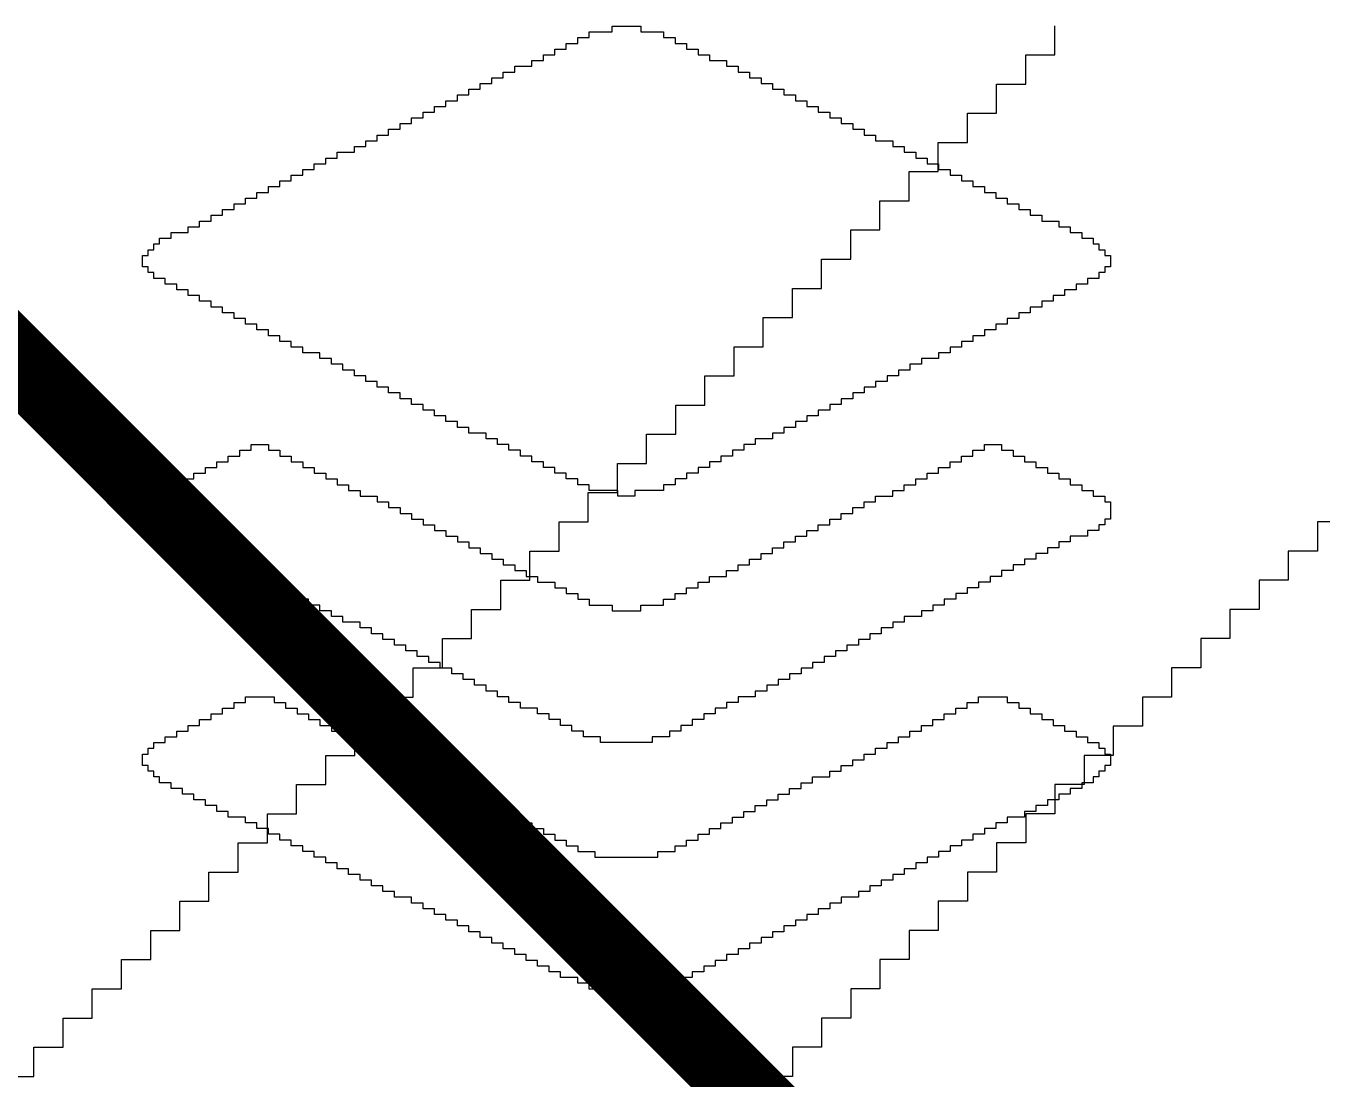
# Model space of a CAD drawing. Header units: inches. Extents: x 1.37 to 7.44, y 1.69 to 5.2.
# Drawn here: x 6.1667 to 6.4439, y 2.9336 to 3.1587 of the extents above; entities that cross this region are included whole.
import ezdxf

# ---------------------------------------------------------------- set-up
doc = ezdxf.new("R2010")
doc.units = ezdxf.units.IN
doc.header["$MEASUREMENT"] = 0
for name, color, linetype in [('Bottom Layer', 5, 'Continuous'), ('Bottom Overlay', 54, 'Continuous'), ('Top Overlay', 2, 'Continuous')]:
    doc.layers.add(name, color=color, linetype=linetype)

msp = doc.modelspace()

# ---------------------------------------------------------------- linework, layer by layer
at = {"layer": 'Bottom Layer'}
msp.add_lwpolyline([(6.11299, 3.13898, 0.01575, 0.01575, 0), (6.40669, 2.84528, 0.01575, 0.01575, 0)], format="xyseb", dxfattribs=at)
at = {"layer": 'Bottom Overlay'}
for p, q in [((6.38678, 3.15252), (6.38678, 3.15876)), ((6.38054, 3.14629), (6.38054, 3.15252)), ((6.38054, 3.15252), (6.38678, 3.15252)), ((6.37431, 3.14005), (6.37431, 3.14629)), ((6.37431, 3.14629), (6.38054, 3.14629)), ((6.36807, 3.13381), (6.36807, 3.14005)), ((6.36807, 3.14005), (6.37431, 3.14005)), ((6.36183, 3.12757), (6.36183, 3.13381)), ((6.36183, 3.13381), (6.36807, 3.13381)), ((6.35559, 3.12133), (6.35559, 3.12757)), ((6.35559, 3.12757), (6.36183, 3.12757)), ((6.34936, 3.1151), (6.34936, 3.12133)), ((6.34936, 3.12133), (6.35559, 3.12133)), ((6.34312, 3.10886), (6.34312, 3.1151)), ((6.34312, 3.1151), (6.34936, 3.1151)), ((6.33688, 3.10262), (6.33688, 3.10886)), ((6.33688, 3.10886), (6.34312, 3.10886)), ((6.33064, 3.09638), (6.33064, 3.10262)), ((6.33064, 3.10262), (6.33688, 3.10262)), ((6.32441, 3.09015), (6.32441, 3.09638)), ((6.32441, 3.09638), (6.33064, 3.09638)), ((6.31817, 3.08391), (6.31817, 3.09015)), ((6.31817, 3.09015), (6.32441, 3.09015)), ((6.31193, 3.07767), (6.31193, 3.08391)), ((6.31193, 3.08391), (6.31817, 3.08391)), ((6.30569, 3.07143), (6.30569, 3.07767)), ((6.30569, 3.07767), (6.31193, 3.07767)), ((6.29946, 3.0652), (6.29946, 3.07143)), ((6.29946, 3.07143), (6.30569, 3.07143)), ((6.29322, 3.05896), (6.29322, 3.0652)), ((6.29322, 3.0652), (6.29946, 3.0652)), ((6.28698, 3.05272), (6.28698, 3.05896)), ((6.28698, 3.05896), (6.29322, 3.05896)), ((6.28074, 3.04648), (6.28074, 3.05272)), ((6.28074, 3.05272), (6.28698, 3.05272)), ((6.44916, 3.05272), (6.44292, 3.05272)), ((6.44292, 3.05272), (6.44292, 3.04648)), ((6.27451, 3.04025), (6.27451, 3.04648)), ((6.27451, 3.04648), (6.28074, 3.04648)), ((6.44292, 3.04648), (6.43668, 3.04648)), ((6.43668, 3.04648), (6.43668, 3.04025)), ((6.26827, 3.03401), (6.26827, 3.04025)), ((6.26827, 3.04025), (6.27451, 3.04025)), ((6.43668, 3.04025), (6.43045, 3.04025)), ((6.43045, 3.04025), (6.43045, 3.03401)), ((6.26203, 3.02777), (6.26203, 3.03401)), ((6.26203, 3.03401), (6.26827, 3.03401)), ((6.43045, 3.03401), (6.42421, 3.03401)), ((6.42421, 3.03401), (6.42421, 3.02777)), ((6.25579, 3.02153), (6.25579, 3.02777)), ((6.25579, 3.02777), (6.26203, 3.02777)), ((6.42421, 3.02777), (6.41797, 3.02777)), ((6.41797, 3.02777), (6.41797, 3.02153)), ((6.24955, 3.01529), (6.24955, 3.02153)), ((6.24955, 3.02153), (6.25579, 3.02153)), ((6.41797, 3.02153), (6.41173, 3.02153)), ((6.41173, 3.02153), (6.41173, 3.01529)), ((6.24332, 3.00906), (6.24332, 3.01529)), ((6.24332, 3.01529), (6.24955, 3.01529)), ((6.41173, 3.01529), (6.4055, 3.01529)), ((6.4055, 3.01529), (6.4055, 3.00906)), ((6.23708, 3.00282), (6.23708, 3.00906)), ((6.23708, 3.00906), (6.24332, 3.00906)), ((6.4055, 3.00906), (6.39926, 3.00906)), ((6.39926, 3.00906), (6.39926, 3.00282)), ((6.23084, 2.99658), (6.23084, 3.00282)), ((6.23084, 3.00282), (6.23708, 3.00282)), ((6.39926, 3.00282), (6.39302, 3.00282)), ((6.39302, 3.00282), (6.39302, 2.99658)), ((6.2246, 2.99034), (6.2246, 2.99658)), ((6.2246, 2.99658), (6.23084, 2.99658)), ((6.39302, 2.99658), (6.38678, 2.99658)), ((6.38678, 2.99658), (6.38678, 2.99034)), ((6.21837, 2.98411), (6.21837, 2.99034)), ((6.21837, 2.99034), (6.2246, 2.99034)), ((6.38678, 2.99034), (6.38054, 2.99034)), ((6.38054, 2.99034), (6.38054, 2.98411)), ((6.21213, 2.97787), (6.21213, 2.98411)), ((6.21213, 2.98411), (6.21837, 2.98411)), ((6.38054, 2.98411), (6.37431, 2.98411)), ((6.37431, 2.98411), (6.37431, 2.97787)), ((6.20589, 2.97163), (6.20589, 2.97787)), ((6.20589, 2.97787), (6.21213, 2.97787)), ((6.37431, 2.97787), (6.36807, 2.97787)), ((6.36807, 2.97787), (6.36807, 2.97163)), ((6.19965, 2.96539), (6.19965, 2.97163)), ((6.19965, 2.97163), (6.20589, 2.97163)), ((6.36807, 2.97163), (6.36183, 2.97163)), ((6.36183, 2.97163), (6.36183, 2.96539)), ((6.19342, 2.95916), (6.19342, 2.96539)), ((6.19342, 2.96539), (6.19965, 2.96539)), ((6.36183, 2.96539), (6.35559, 2.96539)), ((6.35559, 2.96539), (6.35559, 2.95916)), ((6.18718, 2.95292), (6.18718, 2.95916)), ((6.18718, 2.95916), (6.19342, 2.95916)), ((6.35559, 2.95916), (6.34936, 2.95916)), ((6.34936, 2.95916), (6.34936, 2.95292)), ((6.18094, 2.94668), (6.18094, 2.95292)), ((6.18094, 2.95292), (6.18718, 2.95292)), ((6.34936, 2.95292), (6.34312, 2.95292)), ((6.34312, 2.95292), (6.34312, 2.94668)), ((6.1747, 2.94044), (6.1747, 2.94668)), ((6.1747, 2.94668), (6.18094, 2.94668)), ((6.34312, 2.94668), (6.33688, 2.94668)), ((6.33688, 2.94668), (6.33688, 2.94044)), ((6.16847, 2.9342), (6.16847, 2.94044)), ((6.16847, 2.94044), (6.1747, 2.94044)), ((6.33688, 2.94044), (6.33064, 2.94044)), ((6.33064, 2.94044), (6.33064, 2.9342)), ((6.16223, 2.9342), (6.16847, 2.9342)), ((6.33064, 2.9342), (6.32441, 2.9342)), ((6.32441, 2.9342), (6.32441, 2.92797))]:
    msp.add_line(p, q, dxfattribs=at)
at = {"layer": 'Top Overlay'}
for p, q in [((6.28718, 3.1562), (6.28718, 3.15743)), ((6.28718, 3.15743), (6.29208, 3.15743)), ((6.29208, 3.15743), (6.29208, 3.15865)), ((6.29208, 3.15865), (6.29821, 3.15865)), ((6.29821, 3.15865), (6.29821, 3.15743)), ((6.29821, 3.15743), (6.30311, 3.15743)), ((6.30311, 3.15743), (6.30311, 3.1562)), ((6.28228, 3.15375), (6.28228, 3.15498)), ((6.28228, 3.15498), (6.28473, 3.15498)), ((6.28473, 3.15498), (6.28473, 3.1562)), ((6.28473, 3.1562), (6.28718, 3.1562)), ((6.30311, 3.1562), (6.30556, 3.1562)), ((6.30556, 3.1562), (6.30556, 3.15498)), ((6.30556, 3.15498), (6.30801, 3.15498)), ((6.30801, 3.15498), (6.30801, 3.15375)), ((6.27494, 3.15008), (6.27494, 3.1513)), ((6.27494, 3.1513), (6.27739, 3.1513)), ((6.27739, 3.1513), (6.27739, 3.15253)), ((6.27739, 3.15253), (6.27983, 3.15253)), ((6.27983, 3.15253), (6.27983, 3.15375)), ((6.27983, 3.15375), (6.28228, 3.15375)), ((6.30801, 3.15375), (6.31046, 3.15375)), ((6.31046, 3.15375), (6.31046, 3.15253)), ((6.31046, 3.15253), (6.31291, 3.15253)), ((6.31291, 3.15253), (6.31291, 3.1513)), ((6.31291, 3.1513), (6.31658, 3.1513)), ((6.31658, 3.1513), (6.31658, 3.15008)), ((6.26881, 3.14763), (6.26881, 3.14885)), ((6.26881, 3.14885), (6.27126, 3.14885)), ((6.27126, 3.14885), (6.27126, 3.15008)), ((6.27126, 3.15008), (6.27494, 3.15008)), ((6.31658, 3.15008), (6.31903, 3.15008)), ((6.31903, 3.15008), (6.31903, 3.14885)), ((6.31903, 3.14885), (6.32148, 3.14885)), ((6.32148, 3.14885), (6.32148, 3.14763)), ((6.26391, 3.14518), (6.26391, 3.1464)), ((6.26391, 3.1464), (6.26636, 3.1464)), ((6.26636, 3.1464), (6.26636, 3.14763)), ((6.26636, 3.14763), (6.26881, 3.14763)), ((6.32148, 3.14763), (6.32393, 3.14763)), ((6.32393, 3.14763), (6.32393, 3.1464)), ((6.32393, 3.1464), (6.32638, 3.1464)), ((6.32638, 3.1464), (6.32638, 3.14518)), ((6.25901, 3.14273), (6.25901, 3.14395)), ((6.25901, 3.14395), (6.26146, 3.14395)), ((6.26146, 3.14395), (6.26146, 3.14518)), ((6.26146, 3.14518), (6.26391, 3.14518)), ((6.32638, 3.14518), (6.32883, 3.14518)), ((6.32883, 3.14518), (6.32883, 3.14395)), ((6.32883, 3.14395), (6.33128, 3.14395)), ((6.33128, 3.14395), (6.33128, 3.14273)), ((6.25166, 3.13905), (6.25166, 3.14028)), ((6.25166, 3.14028), (6.25411, 3.14028)), ((6.25411, 3.14028), (6.25411, 3.1415)), ((6.25411, 3.1415), (6.25656, 3.1415)), ((6.25656, 3.1415), (6.25656, 3.14273)), ((6.25656, 3.14273), (6.25901, 3.14273)), ((6.33128, 3.14273), (6.3325, 3.14273)), ((6.3325, 3.14273), (6.33373, 3.14273)), ((6.33373, 3.14273), (6.33373, 3.1415)), ((6.33373, 3.1415), (6.33618, 3.1415)), ((6.33618, 3.1415), (6.33618, 3.14028)), ((6.33618, 3.14028), (6.33863, 3.14028)), ((6.33863, 3.14028), (6.33863, 3.13905)), ((6.24676, 3.13661), (6.24676, 3.13783)), ((6.24676, 3.13783), (6.24921, 3.13783)), ((6.24921, 3.13783), (6.24921, 3.13905)), ((6.24921, 3.13905), (6.25166, 3.13905)), ((6.33863, 3.13905), (6.34108, 3.13905)), ((6.34108, 3.13905), (6.34108, 3.13783)), ((6.34108, 3.13783), (6.34353, 3.13783)), ((6.34353, 3.13783), (6.34353, 3.13661)), ((6.24186, 3.13416), (6.24186, 3.13538)), ((6.24186, 3.13538), (6.24431, 3.13538)), ((6.24431, 3.13538), (6.24431, 3.13661)), ((6.24431, 3.13661), (6.24676, 3.13661)), ((6.34353, 3.13661), (6.34598, 3.13661)), ((6.34598, 3.13661), (6.34598, 3.13538)), ((6.34598, 3.13538), (6.34843, 3.13538)), ((6.34843, 3.13538), (6.34843, 3.13416)), ((6.23697, 3.13171), (6.23697, 3.13293)), ((6.23697, 3.13293), (6.23941, 3.13293)), ((6.23941, 3.13293), (6.23941, 3.13416)), ((6.23941, 3.13416), (6.24186, 3.13416)), ((6.34843, 3.13416), (6.3521, 3.13416)), ((6.3521, 3.13416), (6.3521, 3.13293)), ((6.3521, 3.13293), (6.35455, 3.13293)), ((6.35455, 3.13293), (6.35455, 3.13171)), ((6.22839, 3.12803), (6.22839, 3.12926)), ((6.22839, 3.12926), (6.23084, 3.12926)), ((6.23084, 3.12926), (6.23084, 3.13048)), ((6.23084, 3.13048), (6.23329, 3.13048)), ((6.23329, 3.13048), (6.23329, 3.13171)), ((6.23329, 3.13171), (6.23697, 3.13171)), ((6.35455, 3.13171), (6.357, 3.13171)), ((6.357, 3.13171), (6.357, 3.13048)), ((6.357, 3.13048), (6.35945, 3.13048)), ((6.35945, 3.13048), (6.35945, 3.12926)), ((6.35945, 3.12926), (6.3619, 3.12926)), ((6.3619, 3.12926), (6.3619, 3.12803)), ((6.22349, 3.12558), (6.22349, 3.12681)), ((6.22349, 3.12681), (6.22594, 3.12681)), ((6.22594, 3.12681), (6.22594, 3.12803)), ((6.22594, 3.12803), (6.22839, 3.12803)), ((6.3619, 3.12803), (6.36435, 3.12803)), ((6.36435, 3.12803), (6.36435, 3.12681)), ((6.36435, 3.12681), (6.3668, 3.12681)), ((6.3668, 3.12681), (6.3668, 3.12558)), ((6.21859, 3.12313), (6.21859, 3.12436)), ((6.21859, 3.12436), (6.22104, 3.12436)), ((6.22104, 3.12436), (6.22104, 3.12558)), ((6.22104, 3.12558), (6.22349, 3.12558)), ((6.3668, 3.12558), (6.36925, 3.12558)), ((6.36925, 3.12558), (6.36925, 3.12436)), ((6.36925, 3.12436), (6.3717, 3.12436)), ((6.3717, 3.12436), (6.3717, 3.12313)), ((6.21369, 3.12068), (6.21369, 3.12191)), ((6.21369, 3.12191), (6.21614, 3.12191)), ((6.21614, 3.12191), (6.21614, 3.12313)), ((6.21614, 3.12313), (6.21859, 3.12313)), ((6.3717, 3.12313), (6.37415, 3.12313)), ((6.37415, 3.12313), (6.37415, 3.12191)), ((6.37415, 3.12191), (6.3766, 3.12191)), ((6.3766, 3.12191), (6.3766, 3.12068)), ((6.20634, 3.11701), (6.20634, 3.11823)), ((6.20634, 3.11823), (6.20879, 3.11823)), ((6.20879, 3.11823), (6.20879, 3.11946)), ((6.20879, 3.11946), (6.21124, 3.11946)), ((6.21124, 3.11946), (6.21124, 3.12068)), ((6.21124, 3.12068), (6.21369, 3.12068)), ((6.3766, 3.12068), (6.37905, 3.12068)), ((6.37905, 3.12068), (6.37905, 3.11946)), ((6.37905, 3.11946), (6.3815, 3.11946)), ((6.3815, 3.11946), (6.3815, 3.11823)), ((6.3815, 3.11823), (6.38395, 3.11823)), ((6.38395, 3.11823), (6.38395, 3.11701)), ((6.20144, 3.11456), (6.20144, 3.11578)), ((6.20144, 3.11578), (6.20389, 3.11578)), ((6.20389, 3.11578), (6.20389, 3.11701)), ((6.20389, 3.11701), (6.20634, 3.11701)), ((6.38395, 3.11701), (6.38762, 3.11701)), ((6.38762, 3.11701), (6.38762, 3.11578)), ((6.38762, 3.11578), (6.39007, 3.11578)), ((6.39007, 3.11578), (6.39007, 3.11456)), ((6.19532, 3.11211), (6.19532, 3.11333)), ((6.19532, 3.11333), (6.19777, 3.11333)), ((6.19777, 3.11333), (6.19777, 3.11456)), ((6.19777, 3.11456), (6.20144, 3.11456)), ((6.39007, 3.11456), (6.39252, 3.11456)), ((6.39252, 3.11456), (6.39252, 3.11333)), ((6.39252, 3.11333), (6.39497, 3.11333)), ((6.39497, 3.11333), (6.39497, 3.11211)), ((6.19287, 3.10966), (6.19287, 3.11088)), ((6.19287, 3.11088), (6.1941, 3.11088)), ((6.1941, 3.11088), (6.1941, 3.11211)), ((6.1941, 3.11211), (6.19532, 3.11211)), ((6.39497, 3.11211), (6.3962, 3.11211)), ((6.3962, 3.11211), (6.3962, 3.11088)), ((6.3962, 3.11088), (6.39742, 3.11088)), ((6.39742, 3.11088), (6.39742, 3.10966)), ((6.19165, 3.10721), (6.19165, 3.10966)), ((6.19165, 3.10966), (6.19287, 3.10966)), ((6.19287, 3.10721), (6.19165, 3.10721)), ((6.19287, 3.10598), (6.19287, 3.10721)), ((6.39742, 3.10966), (6.39865, 3.10966)), ((6.39865, 3.10721), (6.39742, 3.10721)), ((6.39742, 3.10721), (6.39742, 3.10598)), ((6.39865, 3.10966), (6.39865, 3.10721)), ((6.1941, 3.10598), (6.19287, 3.10598)), ((6.1941, 3.10476), (6.1941, 3.10598)), ((6.19655, 3.10476), (6.1941, 3.10476)), ((6.19655, 3.10353), (6.19655, 3.10476)), ((6.3962, 3.10476), (6.39375, 3.10476)), ((6.39375, 3.10476), (6.39375, 3.10353)), ((6.39742, 3.10598), (6.3962, 3.10598)), ((6.3962, 3.10598), (6.3962, 3.10476)), ((6.199, 3.10353), (6.19655, 3.10353)), ((6.199, 3.10231), (6.199, 3.10353)), ((6.20144, 3.10231), (6.199, 3.10231)), ((6.20144, 3.10108), (6.20144, 3.10231)), ((6.3913, 3.10231), (6.38885, 3.10231)), ((6.38885, 3.10231), (6.38885, 3.10108)), ((6.39375, 3.10353), (6.3913, 3.10353)), ((6.3913, 3.10353), (6.3913, 3.10231)), ((6.20389, 3.10108), (6.20144, 3.10108)), ((6.20389, 3.09986), (6.20389, 3.10108)), ((6.20634, 3.09986), (6.20389, 3.09986)), ((6.20634, 3.09863), (6.20634, 3.09986)), ((6.20879, 3.09863), (6.20634, 3.09863)), ((6.20879, 3.09741), (6.20879, 3.09863)), ((6.38395, 3.09863), (6.3815, 3.09863)), ((6.3815, 3.09863), (6.3815, 3.09741)), ((6.3864, 3.09986), (6.38395, 3.09986)), ((6.38395, 3.09986), (6.38395, 3.09863)), ((6.38885, 3.10108), (6.3864, 3.10108)), ((6.3864, 3.10108), (6.3864, 3.09986)), ((6.21124, 3.09741), (6.20879, 3.09741)), ((6.21124, 3.09619), (6.21124, 3.09741)), ((6.21369, 3.09619), (6.21124, 3.09619)), ((6.21369, 3.09496), (6.21369, 3.09619)), ((6.37905, 3.09619), (6.3766, 3.09619)), ((6.3766, 3.09619), (6.3766, 3.09496)), ((6.3815, 3.09741), (6.37905, 3.09741)), ((6.37905, 3.09741), (6.37905, 3.09619)), ((6.21614, 3.09496), (6.21369, 3.09496)), ((6.21614, 3.09374), (6.21614, 3.09496)), ((6.21859, 3.09374), (6.21614, 3.09374)), ((6.21859, 3.09251), (6.21859, 3.09374)), ((6.37415, 3.09374), (6.3717, 3.09374)), ((6.3717, 3.09374), (6.3717, 3.09251)), ((6.3766, 3.09496), (6.37415, 3.09496)), ((6.37415, 3.09496), (6.37415, 3.09374)), ((6.22104, 3.09251), (6.21859, 3.09251)), ((6.22104, 3.09129), (6.22104, 3.09251)), ((6.22349, 3.09129), (6.22104, 3.09129)), ((6.22349, 3.09006), (6.22349, 3.09129)), ((6.36925, 3.09129), (6.3668, 3.09129)), ((6.3668, 3.09129), (6.3668, 3.09006)), ((6.3717, 3.09251), (6.36925, 3.09251)), ((6.36925, 3.09251), (6.36925, 3.09129)), ((6.22594, 3.09006), (6.22349, 3.09006)), ((6.22594, 3.08884), (6.22594, 3.09006)), ((6.22962, 3.08884), (6.22594, 3.08884)), ((6.22962, 3.08761), (6.22962, 3.08884)), ((6.23207, 3.08761), (6.22962, 3.08761)), ((6.23207, 3.08639), (6.23207, 3.08761)), ((6.3619, 3.08761), (6.35823, 3.08761)), ((6.35823, 3.08761), (6.35823, 3.08639)), ((6.36435, 3.08884), (6.3619, 3.08884)), ((6.3619, 3.08884), (6.3619, 3.08761)), ((6.3668, 3.09006), (6.36435, 3.09006)), ((6.36435, 3.09006), (6.36435, 3.08884)), ((6.23452, 3.08639), (6.23207, 3.08639)), ((6.23452, 3.08516), (6.23452, 3.08639)), ((6.23697, 3.08516), (6.23452, 3.08516)), ((6.23697, 3.08394), (6.23697, 3.08516)), ((6.35578, 3.08516), (6.35333, 3.08516)), ((6.35333, 3.08516), (6.35333, 3.08394)), ((6.35823, 3.08639), (6.35578, 3.08639)), ((6.35578, 3.08639), (6.35578, 3.08516)), ((6.23941, 3.08394), (6.23697, 3.08394)), ((6.23941, 3.08271), (6.23941, 3.08394)), ((6.24186, 3.08271), (6.23941, 3.08271)), ((6.24186, 3.08149), (6.24186, 3.08271)), ((6.35088, 3.08271), (6.34843, 3.08271)), ((6.34843, 3.08271), (6.34843, 3.08149)), ((6.35333, 3.08394), (6.35088, 3.08394)), ((6.35088, 3.08394), (6.35088, 3.08271)), ((6.24431, 3.08149), (6.24186, 3.08149)), ((6.24431, 3.08026), (6.24431, 3.08149)), ((6.24676, 3.08026), (6.24431, 3.08026)), ((6.24676, 3.07904), (6.24676, 3.08026)), ((6.34598, 3.08026), (6.34353, 3.08026)), ((6.34353, 3.08026), (6.34353, 3.07904)), ((6.34843, 3.08149), (6.34598, 3.08149)), ((6.34598, 3.08149), (6.34598, 3.08026)), ((6.24921, 3.07904), (6.24676, 3.07904)), ((6.24921, 3.07781), (6.24921, 3.07904)), ((6.25166, 3.07781), (6.24921, 3.07781)), ((6.25166, 3.07659), (6.25166, 3.07781)), ((6.25411, 3.07659), (6.25166, 3.07659)), ((6.25411, 3.07536), (6.25411, 3.07659)), ((6.33863, 3.07659), (6.33618, 3.07659)), ((6.33618, 3.07659), (6.33618, 3.07536)), ((6.34108, 3.07781), (6.33863, 3.07781)), ((6.33863, 3.07781), (6.33863, 3.07659)), ((6.34353, 3.07904), (6.34108, 3.07904)), ((6.34108, 3.07904), (6.34108, 3.07781)), ((6.25656, 3.07536), (6.25411, 3.07536)), ((6.25656, 3.07414), (6.25656, 3.07536)), ((6.25901, 3.07414), (6.25656, 3.07414)), ((6.25901, 3.07291), (6.25901, 3.07414)), ((6.33373, 3.07414), (6.33128, 3.07414)), ((6.33128, 3.07414), (6.33128, 3.07291)), ((6.33618, 3.07536), (6.33373, 3.07536)), ((6.33373, 3.07536), (6.33373, 3.07414)), ((6.26146, 3.07291), (6.25901, 3.07291)), ((6.26146, 3.07169), (6.26146, 3.07291)), ((6.26514, 3.07169), (6.26146, 3.07169)), ((6.26514, 3.07046), (6.26514, 3.07169)), ((6.32883, 3.07169), (6.32638, 3.07169)), ((6.32638, 3.07169), (6.32638, 3.07046)), ((6.33128, 3.07291), (6.32883, 3.07291)), ((6.32883, 3.07291), (6.32883, 3.07169)), ((6.21492, 3.06801), (6.21492, 3.06924)), ((6.21492, 3.06924), (6.21859, 3.06924)), ((6.21859, 3.06924), (6.21859, 3.06801)), ((6.26759, 3.07046), (6.26514, 3.07046)), ((6.26759, 3.06924), (6.26759, 3.07046)), ((6.27004, 3.06924), (6.26759, 3.06924)), ((6.27004, 3.06801), (6.27004, 3.06924)), ((6.3227, 3.06924), (6.32025, 3.06924)), ((6.32025, 3.06924), (6.32025, 3.06801)), ((6.32638, 3.07046), (6.3227, 3.07046)), ((6.3227, 3.07046), (6.3227, 3.06924)), ((6.3717, 3.06801), (6.3717, 3.06924)), ((6.3717, 3.06924), (6.37537, 3.06924)), ((6.37537, 3.06924), (6.37537, 3.06801)), ((6.20757, 3.06434), (6.20757, 3.06556)), ((6.20757, 3.06556), (6.21002, 3.06556)), ((6.21002, 3.06556), (6.21002, 3.06679)), ((6.21002, 3.06679), (6.21247, 3.06679)), ((6.21247, 3.06679), (6.21247, 3.06801)), ((6.21247, 3.06801), (6.21492, 3.06801)), ((6.21859, 3.06801), (6.22104, 3.06801)), ((6.22104, 3.06801), (6.22104, 3.06679)), ((6.22104, 3.06679), (6.22349, 3.06679)), ((6.22349, 3.06679), (6.22349, 3.06556)), ((6.22349, 3.06556), (6.22594, 3.06556)), ((6.22594, 3.06556), (6.22594, 3.06434)), ((6.27249, 3.06801), (6.27004, 3.06801)), ((6.27249, 3.06679), (6.27249, 3.06801)), ((6.27494, 3.06679), (6.27249, 3.06679)), ((6.27494, 3.06556), (6.27494, 3.06679)), ((6.27739, 3.06556), (6.27494, 3.06556)), ((6.27739, 3.06434), (6.27739, 3.06556)), ((6.31536, 3.06556), (6.31291, 3.06556)), ((6.31291, 3.06556), (6.31291, 3.06434)), ((6.31781, 3.06679), (6.31536, 3.06679)), ((6.31536, 3.06679), (6.31536, 3.06556)), ((6.32025, 3.06801), (6.31781, 3.06801)), ((6.31781, 3.06801), (6.31781, 3.06679)), ((6.36435, 3.06434), (6.36435, 3.06556)), ((6.36435, 3.06556), (6.3668, 3.06556)), ((6.3668, 3.06556), (6.3668, 3.06679)), ((6.3668, 3.06679), (6.36925, 3.06679)), ((6.36925, 3.06679), (6.36925, 3.06801)), ((6.36925, 3.06801), (6.3717, 3.06801)), ((6.37537, 3.06801), (6.37782, 3.06801)), ((6.37782, 3.06801), (6.37782, 3.06679)), ((6.37782, 3.06679), (6.38027, 3.06679)), ((6.38027, 3.06679), (6.38027, 3.06556)), ((6.38027, 3.06556), (6.38272, 3.06556)), ((6.38272, 3.06556), (6.38272, 3.06434)), ((6.20267, 3.06189), (6.20267, 3.06311)), ((6.20267, 3.06311), (6.20512, 3.06311)), ((6.20512, 3.06311), (6.20512, 3.06434)), ((6.20512, 3.06434), (6.20757, 3.06434)), ((6.22594, 3.06434), (6.22839, 3.06434)), ((6.22839, 3.06434), (6.22839, 3.06311)), ((6.22839, 3.06311), (6.23084, 3.06311)), ((6.23084, 3.06311), (6.23084, 3.06189)), ((6.27983, 3.06434), (6.27739, 3.06434)), ((6.27983, 3.06311), (6.27983, 3.06434)), ((6.28228, 3.06311), (6.27983, 3.06311)), ((6.28228, 3.06189), (6.28228, 3.06311)), ((6.31046, 3.06311), (6.30801, 3.06311)), ((6.30801, 3.06311), (6.30801, 3.06189)), ((6.31291, 3.06434), (6.31046, 3.06434)), ((6.31046, 3.06434), (6.31046, 3.06311)), ((6.35945, 3.06189), (6.35945, 3.06311)), ((6.35945, 3.06311), (6.3619, 3.06311)), ((6.3619, 3.06311), (6.3619, 3.06434)), ((6.3619, 3.06434), (6.36435, 3.06434)), ((6.38272, 3.06434), (6.38517, 3.06434)), ((6.38517, 3.06434), (6.38517, 3.06311)), ((6.38517, 3.06311), (6.38762, 3.06311)), ((6.38762, 3.06311), (6.38762, 3.06189)), ((6.19655, 3.05944), (6.19655, 3.06066)), ((6.19655, 3.06066), (6.20022, 3.06066)), ((6.20022, 3.06066), (6.20022, 3.06189)), ((6.20022, 3.06189), (6.20267, 3.06189)), ((6.23084, 3.06189), (6.23329, 3.06189)), ((6.23329, 3.06189), (6.23329, 3.06066)), ((6.23329, 3.06066), (6.23574, 3.06066)), ((6.23574, 3.06066), (6.23574, 3.05944)), ((6.28473, 3.06189), (6.28228, 3.06189)), ((6.28473, 3.06066), (6.28473, 3.06189)), ((6.28718, 3.06066), (6.28473, 3.06066)), ((6.28718, 3.05944), (6.28718, 3.06066)), ((6.30556, 3.06066), (6.30311, 3.06066)), ((6.30311, 3.06066), (6.30311, 3.05944)), ((6.30801, 3.06189), (6.30556, 3.06189)), ((6.30556, 3.06189), (6.30556, 3.06066)), ((6.35455, 3.05944), (6.35455, 3.06066)), ((6.35455, 3.06066), (6.357, 3.06066)), ((6.357, 3.06066), (6.357, 3.06189)), ((6.357, 3.06189), (6.35945, 3.06189)), ((6.38762, 3.06189), (6.39007, 3.06189)), ((6.39007, 3.06189), (6.39007, 3.06066)), ((6.39007, 3.06066), (6.39252, 3.06066)), ((6.39252, 3.06066), (6.39252, 3.05944)), ((6.19287, 3.05699), (6.19287, 3.05822)), ((6.19287, 3.05822), (6.1941, 3.05822)), ((6.1941, 3.05822), (6.1941, 3.05944)), ((6.1941, 3.05944), (6.19655, 3.05944)), ((6.23574, 3.05944), (6.23819, 3.05944)), ((6.23819, 3.05944), (6.23819, 3.05822)), ((6.23819, 3.05822), (6.24186, 3.05822)), ((6.24186, 3.05822), (6.24186, 3.05699)), ((6.29331, 3.05944), (6.28718, 3.05944)), ((6.29331, 3.05822), (6.29331, 3.05944)), ((6.29698, 3.05822), (6.29331, 3.05822)), ((6.30311, 3.05944), (6.29698, 3.05944)), ((6.29698, 3.05944), (6.29698, 3.05822)), ((6.34843, 3.05699), (6.34843, 3.05822)), ((6.34843, 3.05822), (6.3521, 3.05822)), ((6.3521, 3.05822), (6.3521, 3.05944)), ((6.3521, 3.05944), (6.35455, 3.05944)), ((6.39252, 3.05944), (6.39497, 3.05944)), ((6.39497, 3.05944), (6.39497, 3.05822)), ((6.39497, 3.05822), (6.39742, 3.05822)), ((6.39742, 3.05822), (6.39742, 3.05699)), ((6.19165, 3.05332), (6.19165, 3.05699)), ((6.19165, 3.05699), (6.19287, 3.05699)), ((6.24186, 3.05699), (6.24431, 3.05699)), ((6.24431, 3.05699), (6.24431, 3.05577)), ((6.24431, 3.05577), (6.24676, 3.05577)), ((6.24676, 3.05577), (6.24676, 3.05454)), ((6.24676, 3.05454), (6.24921, 3.05454)), ((6.24921, 3.05454), (6.24921, 3.05332)), ((6.34108, 3.05332), (6.34108, 3.05454)), ((6.34108, 3.05454), (6.34353, 3.05454)), ((6.34353, 3.05454), (6.34353, 3.05577)), ((6.34353, 3.05577), (6.34598, 3.05577)), ((6.34598, 3.05577), (6.34598, 3.05699)), ((6.34598, 3.05699), (6.34843, 3.05699)), ((6.39742, 3.05699), (6.39865, 3.05699)), ((6.39865, 3.05699), (6.39865, 3.05332)), ((6.19287, 3.05332), (6.19165, 3.05332)), ((6.19287, 3.05209), (6.19287, 3.05332)), ((6.1941, 3.05209), (6.19287, 3.05209)), ((6.1941, 3.05087), (6.1941, 3.05209)), ((6.24921, 3.05332), (6.25166, 3.05332)), ((6.25166, 3.05332), (6.25166, 3.05209)), ((6.25166, 3.05209), (6.25411, 3.05209)), ((6.25411, 3.05209), (6.25411, 3.05087)), ((6.33618, 3.05087), (6.33618, 3.05209)), ((6.33618, 3.05209), (6.33863, 3.05209)), ((6.33863, 3.05209), (6.33863, 3.05332)), ((6.33863, 3.05332), (6.34108, 3.05332)), ((6.39742, 3.05209), (6.3962, 3.05209)), ((6.3962, 3.05209), (6.3962, 3.05087)), ((6.39865, 3.05332), (6.39742, 3.05332)), ((6.39742, 3.05332), (6.39742, 3.05209)), ((6.19655, 3.05087), (6.1941, 3.05087)), ((6.19655, 3.04964), (6.19655, 3.05087)), ((6.199, 3.04964), (6.19655, 3.04964)), ((6.199, 3.04842), (6.199, 3.04964)), ((6.25411, 3.05087), (6.25656, 3.05087)), ((6.25656, 3.05087), (6.25656, 3.04964)), ((6.25656, 3.04964), (6.25901, 3.04964)), ((6.25901, 3.04964), (6.25901, 3.04842)), ((6.33128, 3.04842), (6.33128, 3.04964)), ((6.33128, 3.04964), (6.33373, 3.04964)), ((6.33373, 3.04964), (6.33373, 3.05087)), ((6.33373, 3.05087), (6.33618, 3.05087)), ((6.39375, 3.04964), (6.39007, 3.04964)), ((6.39007, 3.04964), (6.39007, 3.04842)), ((6.3962, 3.05087), (6.39375, 3.05087)), ((6.39375, 3.05087), (6.39375, 3.04964)), ((6.20267, 3.04842), (6.199, 3.04842)), ((6.20267, 3.04719), (6.20267, 3.04842)), ((6.20512, 3.04719), (6.20267, 3.04719)), ((6.20512, 3.04597), (6.20512, 3.04719)), ((6.20757, 3.04597), (6.20512, 3.04597)), ((6.20757, 3.04474), (6.20757, 3.04597)), ((6.25901, 3.04842), (6.26146, 3.04842)), ((6.26146, 3.04842), (6.26146, 3.04719)), ((6.26146, 3.04719), (6.26391, 3.04719)), ((6.26391, 3.04719), (6.26391, 3.04597)), ((6.26391, 3.04597), (6.26636, 3.04597)), ((6.26636, 3.04597), (6.26636, 3.04474)), ((6.32393, 3.04474), (6.32393, 3.04597)), ((6.32393, 3.04597), (6.32638, 3.04597)), ((6.32638, 3.04597), (6.32638, 3.04719)), ((6.32638, 3.04719), (6.32883, 3.04719)), ((6.32883, 3.04719), (6.32883, 3.04842)), ((6.32883, 3.04842), (6.33128, 3.04842)), ((6.38517, 3.04597), (6.38272, 3.04597)), ((6.38272, 3.04597), (6.38272, 3.04474)), ((6.38762, 3.04719), (6.38517, 3.04719)), ((6.38517, 3.04719), (6.38517, 3.04597)), ((6.39007, 3.04842), (6.38762, 3.04842)), ((6.38762, 3.04842), (6.38762, 3.04719)), ((6.21002, 3.04474), (6.20757, 3.04474)), ((6.21002, 3.04352), (6.21002, 3.04474)), ((6.21247, 3.04352), (6.21002, 3.04352)), ((6.21247, 3.04229), (6.21247, 3.04352)), ((6.26636, 3.04474), (6.26881, 3.04474)), ((6.26881, 3.04474), (6.26881, 3.04352)), ((6.26881, 3.04352), (6.27126, 3.04352)), ((6.27126, 3.04352), (6.27126, 3.04229)), ((6.31903, 3.04229), (6.31903, 3.04352)), ((6.31903, 3.04352), (6.32148, 3.04352)), ((6.32148, 3.04352), (6.32148, 3.04474)), ((6.32148, 3.04474), (6.32393, 3.04474)), ((6.38027, 3.04352), (6.37782, 3.04352)), ((6.37782, 3.04352), (6.37782, 3.04229)), ((6.38272, 3.04474), (6.38027, 3.04474)), ((6.38027, 3.04474), (6.38027, 3.04352)), ((6.21492, 3.04229), (6.21247, 3.04229)), ((6.21492, 3.04107), (6.21492, 3.04229)), ((6.21737, 3.04107), (6.21492, 3.04107)), ((6.21737, 3.03984), (6.21737, 3.04107)), ((6.27126, 3.04229), (6.27371, 3.04229)), ((6.27371, 3.04229), (6.27371, 3.04107)), ((6.27371, 3.04107), (6.27616, 3.04107)), ((6.27616, 3.04107), (6.27616, 3.03984)), ((6.31291, 3.03984), (6.31291, 3.04107)), ((6.31291, 3.04107), (6.31658, 3.04107)), ((6.31658, 3.04107), (6.31658, 3.04229)), ((6.31658, 3.04229), (6.31903, 3.04229)), ((6.37537, 3.04107), (6.37292, 3.04107)), ((6.37292, 3.04107), (6.37292, 3.03984)), ((6.37782, 3.04229), (6.37537, 3.04229)), ((6.37537, 3.04229), (6.37537, 3.04107)), ((6.21982, 3.03984), (6.21737, 3.03984)), ((6.21982, 3.03862), (6.21982, 3.03984)), ((6.22227, 3.03862), (6.21982, 3.03862)), ((6.22227, 3.03739), (6.22227, 3.03862)), ((6.27616, 3.03984), (6.27983, 3.03984)), ((6.27983, 3.03984), (6.27983, 3.03862)), ((6.27983, 3.03862), (6.28228, 3.03862)), ((6.28228, 3.03862), (6.28228, 3.03739)), ((6.30801, 3.03739), (6.30801, 3.03862)), ((6.30801, 3.03862), (6.31046, 3.03862)), ((6.31046, 3.03862), (6.31046, 3.03984)), ((6.31046, 3.03984), (6.31291, 3.03984)), ((6.37047, 3.03862), (6.36802, 3.03862)), ((6.36802, 3.03862), (6.36802, 3.03739)), ((6.37292, 3.03984), (6.37047, 3.03984)), ((6.37047, 3.03984), (6.37047, 3.03862)), ((6.22472, 3.03739), (6.22227, 3.03739)), ((6.22472, 3.03617), (6.22472, 3.03739)), ((6.22717, 3.03617), (6.22472, 3.03617)), ((6.22717, 3.03494), (6.22717, 3.03617)), ((6.22962, 3.03494), (6.22717, 3.03494)), ((6.22962, 3.03372), (6.22962, 3.03494)), ((6.28228, 3.03739), (6.28473, 3.03739)), ((6.28473, 3.03739), (6.28473, 3.03617)), ((6.28473, 3.03617), (6.28718, 3.03617)), ((6.28718, 3.03617), (6.28718, 3.03494)), ((6.28718, 3.03494), (6.29208, 3.03494)), ((6.29208, 3.03494), (6.29208, 3.03372)), ((6.29821, 3.03372), (6.29821, 3.03494)), ((6.29821, 3.03494), (6.30311, 3.03494)), ((6.30311, 3.03494), (6.30311, 3.03617)), ((6.30311, 3.03617), (6.30556, 3.03617)), ((6.30556, 3.03617), (6.30556, 3.03739)), ((6.30556, 3.03739), (6.30801, 3.03739)), ((6.36312, 3.03494), (6.36067, 3.03494)), ((6.36067, 3.03494), (6.36067, 3.03372)), ((6.36557, 3.03617), (6.36312, 3.03617)), ((6.36312, 3.03617), (6.36312, 3.03494)), ((6.36802, 3.03739), (6.36557, 3.03739)), ((6.36557, 3.03739), (6.36557, 3.03617)), ((6.23207, 3.03372), (6.22962, 3.03372)), ((6.23207, 3.03249), (6.23207, 3.03372)), ((6.23452, 3.03249), (6.23207, 3.03249)), ((6.23452, 3.03127), (6.23452, 3.03249)), ((6.29208, 3.03372), (6.29821, 3.03372)), ((6.35823, 3.03249), (6.35455, 3.03249)), ((6.35455, 3.03249), (6.35455, 3.03127)), ((6.36067, 3.03372), (6.35823, 3.03372)), ((6.35823, 3.03372), (6.35823, 3.03249)), ((6.23819, 3.03127), (6.23452, 3.03127)), ((6.23819, 3.03004), (6.23819, 3.03127)), ((6.24064, 3.03004), (6.23819, 3.03004)), ((6.24064, 3.02882), (6.24064, 3.03004)), ((6.3521, 3.03004), (6.34965, 3.03004)), ((6.34965, 3.03004), (6.34965, 3.02882)), ((6.35455, 3.03127), (6.3521, 3.03127)), ((6.3521, 3.03127), (6.3521, 3.03004)), ((6.24309, 3.02882), (6.24064, 3.02882)), ((6.24309, 3.02759), (6.24309, 3.02882)), ((6.24554, 3.02759), (6.24309, 3.02759)), ((6.24554, 3.02637), (6.24554, 3.02759)), ((6.3472, 3.02759), (6.34475, 3.02759)), ((6.34475, 3.02759), (6.34475, 3.02637)), ((6.34965, 3.02882), (6.3472, 3.02882)), ((6.3472, 3.02882), (6.3472, 3.02759)), ((6.24799, 3.02637), (6.24554, 3.02637)), ((6.24799, 3.02514), (6.24799, 3.02637)), ((6.25044, 3.02514), (6.24799, 3.02514)), ((6.25044, 3.02392), (6.25044, 3.02514)), ((6.25289, 3.02392), (6.25044, 3.02392)), ((6.25289, 3.02269), (6.25289, 3.02392)), ((6.33985, 3.02392), (6.3374, 3.02392)), ((6.3374, 3.02392), (6.3374, 3.02269)), ((6.3423, 3.02514), (6.33985, 3.02514)), ((6.33985, 3.02514), (6.33985, 3.02392)), ((6.34475, 3.02637), (6.3423, 3.02637)), ((6.3423, 3.02637), (6.3423, 3.02514)), ((6.25534, 3.02269), (6.25289, 3.02269)), ((6.25534, 3.02147), (6.25534, 3.02269)), ((6.25779, 3.02147), (6.25534, 3.02147)), ((6.25779, 3.02024), (6.25779, 3.02147)), ((6.33495, 3.02147), (6.3325, 3.02147)), ((6.3325, 3.02147), (6.3325, 3.02024)), ((6.3374, 3.02269), (6.33495, 3.02269)), ((6.33495, 3.02269), (6.33495, 3.02147)), ((6.26024, 3.02024), (6.25779, 3.02024)), ((6.26024, 3.01902), (6.26024, 3.02024)), ((6.26269, 3.01902), (6.26024, 3.01902)), ((6.26269, 3.0178), (6.26269, 3.01902)), ((6.33005, 3.01902), (6.3276, 3.01902)), ((6.3276, 3.01902), (6.3276, 3.0178)), ((6.3325, 3.02024), (6.33005, 3.02024)), ((6.33005, 3.02024), (6.33005, 3.01902)), ((6.26514, 3.0178), (6.26269, 3.0178)), ((6.26514, 3.01657), (6.26514, 3.0178)), ((6.26759, 3.01657), (6.26514, 3.01657)), ((6.26759, 3.01535), (6.26759, 3.01657)), ((6.32515, 3.01657), (6.3227, 3.01657)), ((6.3227, 3.01657), (6.3227, 3.01535)), ((6.3276, 3.0178), (6.32515, 3.0178)), ((6.32515, 3.0178), (6.32515, 3.01657)), ((6.20879, 3.01167), (6.20879, 3.0129)), ((6.20879, 3.0129), (6.21124, 3.0129)), ((6.21124, 3.0129), (6.21124, 3.01412)), ((6.21124, 3.01412), (6.21369, 3.01412)), ((6.21369, 3.01412), (6.21369, 3.01535)), ((6.21369, 3.01535), (6.21982, 3.01535)), ((6.21982, 3.01535), (6.21982, 3.01412)), ((6.21982, 3.01412), (6.22227, 3.01412)), ((6.22227, 3.01412), (6.22227, 3.0129)), ((6.22227, 3.0129), (6.22472, 3.0129)), ((6.22472, 3.0129), (6.22472, 3.01167)), ((6.27004, 3.01535), (6.26759, 3.01535)), ((6.27004, 3.01412), (6.27004, 3.01535)), ((6.27249, 3.01412), (6.27004, 3.01412)), ((6.27249, 3.0129), (6.27249, 3.01412)), ((6.27616, 3.0129), (6.27249, 3.0129)), ((6.27616, 3.01167), (6.27616, 3.0129)), ((6.31658, 3.0129), (6.31413, 3.0129)), ((6.31413, 3.0129), (6.31413, 3.01167)), ((6.31903, 3.01412), (6.31658, 3.01412)), ((6.31658, 3.01412), (6.31658, 3.0129)), ((6.3227, 3.01535), (6.31903, 3.01535)), ((6.31903, 3.01535), (6.31903, 3.01412)), ((6.36557, 3.01167), (6.36557, 3.0129)), ((6.36557, 3.0129), (6.36802, 3.0129)), ((6.36802, 3.0129), (6.36802, 3.01412)), ((6.36802, 3.01412), (6.37047, 3.01412)), ((6.37047, 3.01412), (6.37047, 3.01535)), ((6.37047, 3.01535), (6.3766, 3.01535)), ((6.3766, 3.01535), (6.3766, 3.01412)), ((6.3766, 3.01412), (6.37905, 3.01412)), ((6.37905, 3.01412), (6.37905, 3.0129)), ((6.37905, 3.0129), (6.3815, 3.0129)), ((6.3815, 3.0129), (6.3815, 3.01167)), ((6.20389, 3.00922), (6.20389, 3.01045)), ((6.20389, 3.01045), (6.20634, 3.01045)), ((6.20634, 3.01045), (6.20634, 3.01167)), ((6.20634, 3.01167), (6.20879, 3.01167)), ((6.22472, 3.01167), (6.22717, 3.01167)), ((6.22717, 3.01167), (6.22717, 3.01045)), ((6.22717, 3.01045), (6.22962, 3.01045)), ((6.22962, 3.01045), (6.22962, 3.00922)), ((6.27861, 3.01167), (6.27616, 3.01167)), ((6.27861, 3.01045), (6.27861, 3.01167)), ((6.28106, 3.01045), (6.27861, 3.01045)), ((6.28106, 3.00922), (6.28106, 3.01045)), ((6.31168, 3.01045), (6.30923, 3.01045)), ((6.30923, 3.01045), (6.30923, 3.00922)), ((6.31413, 3.01167), (6.31168, 3.01167)), ((6.31168, 3.01167), (6.31168, 3.01045)), ((6.36067, 3.00922), (6.36067, 3.01045)), ((6.36067, 3.01045), (6.36312, 3.01045)), ((6.36312, 3.01045), (6.36312, 3.01167)), ((6.36312, 3.01167), (6.36557, 3.01167)), ((6.3815, 3.01167), (6.38395, 3.01167)), ((6.38395, 3.01167), (6.38395, 3.01045)), ((6.38395, 3.01045), (6.3864, 3.01045)), ((6.3864, 3.01045), (6.3864, 3.00922)), ((6.199, 3.00677), (6.199, 3.008)), ((6.199, 3.008), (6.20144, 3.008)), ((6.20144, 3.008), (6.20144, 3.00922)), ((6.20144, 3.00922), (6.20389, 3.00922)), ((6.22962, 3.00922), (6.23207, 3.00922)), ((6.23207, 3.00922), (6.23207, 3.008)), ((6.23207, 3.008), (6.23452, 3.008)), ((6.23452, 3.008), (6.23452, 3.00677)), ((6.28351, 3.00922), (6.28106, 3.00922)), ((6.28351, 3.008), (6.28351, 3.00922)), ((6.28596, 3.008), (6.28351, 3.008)), ((6.28596, 3.00677), (6.28596, 3.008)), ((6.30678, 3.008), (6.30433, 3.008)), ((6.30433, 3.008), (6.30433, 3.00677)), ((6.30923, 3.00922), (6.30678, 3.00922)), ((6.30678, 3.00922), (6.30678, 3.008)), ((6.35578, 3.00677), (6.35578, 3.008)), ((6.35578, 3.008), (6.35823, 3.008)), ((6.35823, 3.008), (6.35823, 3.00922)), ((6.35823, 3.00922), (6.36067, 3.00922)), ((6.3864, 3.00922), (6.38885, 3.00922)), ((6.38885, 3.00922), (6.38885, 3.008)), ((6.38885, 3.008), (6.3913, 3.008)), ((6.3913, 3.008), (6.3913, 3.00677)), ((6.1941, 3.00432), (6.1941, 3.00555)), ((6.1941, 3.00555), (6.19655, 3.00555)), ((6.19655, 3.00555), (6.19655, 3.00677)), ((6.19655, 3.00677), (6.199, 3.00677)), ((6.23452, 3.00677), (6.23697, 3.00677)), ((6.23697, 3.00677), (6.23697, 3.00555)), ((6.23697, 3.00555), (6.23941, 3.00555)), ((6.23941, 3.00555), (6.23941, 3.00432)), ((6.28963, 3.00677), (6.28596, 3.00677)), ((6.28963, 3.00555), (6.28963, 3.00677)), ((6.30066, 3.00555), (6.28963, 3.00555)), ((6.30433, 3.00677), (6.30066, 3.00677)), ((6.30066, 3.00677), (6.30066, 3.00555)), ((6.35088, 3.00432), (6.35088, 3.00555)), ((6.35088, 3.00555), (6.35333, 3.00555)), ((6.35333, 3.00555), (6.35333, 3.00677)), ((6.35333, 3.00677), (6.35578, 3.00677)), ((6.3913, 3.00677), (6.39375, 3.00677)), ((6.39375, 3.00677), (6.39375, 3.00555)), ((6.39375, 3.00555), (6.3962, 3.00555)), ((6.3962, 3.00555), (6.3962, 3.00432)), ((6.19165, 3.00065), (6.19165, 3.0031)), ((6.19165, 3.0031), (6.19287, 3.0031)), ((6.19287, 3.0031), (6.19287, 3.00432)), ((6.19287, 3.00432), (6.1941, 3.00432)), ((6.23941, 3.00432), (6.24186, 3.00432)), ((6.24186, 3.00432), (6.24186, 3.0031)), ((6.24186, 3.0031), (6.24431, 3.0031)), ((6.24431, 3.0031), (6.24431, 3.00187)), ((6.24431, 3.00187), (6.24676, 3.00187)), ((6.24676, 3.00187), (6.24676, 3.00065)), ((6.34353, 3.00065), (6.34353, 3.00187)), ((6.34353, 3.00187), (6.34598, 3.00187)), ((6.34598, 3.00187), (6.34598, 3.0031)), ((6.34598, 3.0031), (6.34843, 3.0031)), ((6.34843, 3.0031), (6.34843, 3.00432)), ((6.34843, 3.00432), (6.35088, 3.00432)), ((6.3962, 3.00432), (6.39742, 3.00432)), ((6.39742, 3.00432), (6.39742, 3.0031)), ((6.39742, 3.0031), (6.39865, 3.0031)), ((6.39865, 3.0031), (6.39865, 3.00065)), ((6.19287, 3.00065), (6.19165, 3.00065)), ((6.19287, 2.99942), (6.19287, 3.00065)), ((6.1941, 2.99942), (6.19287, 2.99942)), ((6.1941, 2.9982), (6.1941, 2.99942)), ((6.24676, 3.00065), (6.24921, 3.00065)), ((6.24921, 3.00065), (6.24921, 2.99942)), ((6.24921, 2.99942), (6.25166, 2.99942)), ((6.25166, 2.99942), (6.25166, 2.9982)), ((6.33863, 2.9982), (6.33863, 2.99942)), ((6.33863, 2.99942), (6.34108, 2.99942)), ((6.34108, 2.99942), (6.34108, 3.00065)), ((6.34108, 3.00065), (6.34353, 3.00065)), ((6.39742, 2.99942), (6.3962, 2.99942)), ((6.3962, 2.99942), (6.3962, 2.9982)), ((6.39865, 3.00065), (6.39742, 3.00065)), ((6.39742, 3.00065), (6.39742, 2.99942)), ((6.19532, 2.9982), (6.1941, 2.9982)), ((6.19532, 2.99697), (6.19532, 2.9982)), ((6.19777, 2.99697), (6.19532, 2.99697)), ((6.19777, 2.99575), (6.19777, 2.99697)), ((6.25166, 2.9982), (6.25534, 2.9982)), ((6.25534, 2.9982), (6.25534, 2.99697)), ((6.25534, 2.99697), (6.25779, 2.99697)), ((6.25779, 2.99697), (6.25779, 2.99575)), ((6.3325, 2.99575), (6.3325, 2.99697)), ((6.3325, 2.99697), (6.33495, 2.99697)), ((6.33495, 2.99697), (6.33495, 2.9982)), ((6.33495, 2.9982), (6.33863, 2.9982)), ((6.39497, 2.99697), (6.39252, 2.99697)), ((6.39252, 2.99697), (6.39252, 2.99575)), ((6.3962, 2.9982), (6.39497, 2.9982)), ((6.39497, 2.9982), (6.39497, 2.99697)), ((6.20022, 2.99575), (6.19777, 2.99575)), ((6.20022, 2.99452), (6.20022, 2.99575)), ((6.20267, 2.99452), (6.20022, 2.99452)), ((6.20267, 2.9933), (6.20267, 2.99452)), ((6.20512, 2.9933), (6.20267, 2.9933)), ((6.20512, 2.99207), (6.20512, 2.9933)), ((6.25779, 2.99575), (6.26024, 2.99575)), ((6.26024, 2.99575), (6.26024, 2.99452)), ((6.26024, 2.99452), (6.26269, 2.99452)), ((6.26269, 2.99452), (6.26269, 2.9933)), ((6.26269, 2.9933), (6.26514, 2.9933)), ((6.26514, 2.9933), (6.26514, 2.99207)), ((6.32515, 2.99207), (6.32515, 2.9933)), ((6.32515, 2.9933), (6.3276, 2.9933)), ((6.3276, 2.9933), (6.3276, 2.99452)), ((6.3276, 2.99452), (6.33005, 2.99452)), ((6.33005, 2.99452), (6.33005, 2.99575)), ((6.33005, 2.99575), (6.3325, 2.99575)), ((6.38762, 2.9933), (6.38517, 2.9933)), ((6.38517, 2.9933), (6.38517, 2.99207)), ((6.39007, 2.99452), (6.38762, 2.99452)), ((6.38762, 2.99452), (6.38762, 2.9933)), ((6.39252, 2.99575), (6.39007, 2.99575)), ((6.39007, 2.99575), (6.39007, 2.99452)), ((6.20757, 2.99207), (6.20512, 2.99207)), ((6.20757, 2.99085), (6.20757, 2.99207)), ((6.21002, 2.99085), (6.20757, 2.99085)), ((6.21002, 2.98962), (6.21002, 2.99085)), ((6.26514, 2.99207), (6.26759, 2.99207)), ((6.26759, 2.99207), (6.26759, 2.99085)), ((6.26759, 2.99085), (6.27004, 2.99085)), ((6.27004, 2.99085), (6.27004, 2.98962)), ((6.32025, 2.98962), (6.32025, 2.99085)), ((6.32025, 2.99085), (6.3227, 2.99085)), ((6.3227, 2.99085), (6.3227, 2.99207)), ((6.3227, 2.99207), (6.32515, 2.99207)), ((6.38272, 2.99085), (6.38027, 2.99085)), ((6.38027, 2.99085), (6.38027, 2.98962)), ((6.38517, 2.99207), (6.38272, 2.99207)), ((6.38272, 2.99207), (6.38272, 2.99085)), ((6.21369, 2.98962), (6.21002, 2.98962)), ((6.21369, 2.9884), (6.21369, 2.98962)), ((6.21614, 2.9884), (6.21369, 2.9884)), ((6.21614, 2.98717), (6.21614, 2.9884)), ((6.27004, 2.98962), (6.27249, 2.98962)), ((6.27249, 2.98962), (6.27249, 2.9884)), ((6.27249, 2.9884), (6.27494, 2.9884)), ((6.27494, 2.9884), (6.27494, 2.98717)), ((6.31536, 2.98717), (6.31536, 2.9884)), ((6.31536, 2.9884), (6.31781, 2.9884)), ((6.31781, 2.9884), (6.31781, 2.98962)), ((6.31781, 2.98962), (6.32025, 2.98962)), ((6.3766, 2.9884), (6.37415, 2.9884)), ((6.37415, 2.9884), (6.37415, 2.98717)), ((6.38027, 2.98962), (6.3766, 2.98962)), ((6.3766, 2.98962), (6.3766, 2.9884)), ((6.21859, 2.98717), (6.21614, 2.98717)), ((6.21859, 2.98595), (6.21859, 2.98717)), ((6.22104, 2.98595), (6.21859, 2.98595)), ((6.22104, 2.98472), (6.22104, 2.98595)), ((6.27494, 2.98717), (6.27739, 2.98717)), ((6.27739, 2.98717), (6.27739, 2.98595)), ((6.27739, 2.98595), (6.27983, 2.98595)), ((6.27983, 2.98595), (6.27983, 2.98472)), ((6.31046, 2.98472), (6.31046, 2.98595)), ((6.31046, 2.98595), (6.31291, 2.98595)), ((6.31291, 2.98595), (6.31291, 2.98717)), ((6.31291, 2.98717), (6.31536, 2.98717)), ((6.3717, 2.98595), (6.36925, 2.98595)), ((6.36925, 2.98595), (6.36925, 2.98472)), ((6.37415, 2.98717), (6.3717, 2.98717)), ((6.3717, 2.98717), (6.3717, 2.98595)), ((6.22349, 2.98472), (6.22104, 2.98472)), ((6.22349, 2.9835), (6.22349, 2.98472)), ((6.22594, 2.9835), (6.22349, 2.9835)), ((6.22594, 2.98227), (6.22594, 2.9835)), ((6.22839, 2.98227), (6.22594, 2.98227)), ((6.22839, 2.98105), (6.22839, 2.98227)), ((6.27983, 2.98472), (6.28228, 2.98472)), ((6.28228, 2.98472), (6.28228, 2.9835)), ((6.28228, 2.9835), (6.28473, 2.9835)), ((6.28473, 2.9835), (6.28473, 2.98227)), ((6.28473, 2.98227), (6.28841, 2.98227)), ((6.28841, 2.98227), (6.28841, 2.98105)), ((6.30188, 2.98105), (6.30188, 2.98227)), ((6.30188, 2.98227), (6.30556, 2.98227)), ((6.30556, 2.98227), (6.30556, 2.9835)), ((6.30556, 2.9835), (6.30801, 2.9835)), ((6.30801, 2.9835), (6.30801, 2.98472)), ((6.30801, 2.98472), (6.31046, 2.98472)), ((6.36435, 2.98227), (6.3619, 2.98227)), ((6.3619, 2.98227), (6.3619, 2.98105)), ((6.3668, 2.9835), (6.36435, 2.9835)), ((6.36435, 2.9835), (6.36435, 2.98227)), ((6.36925, 2.98472), (6.3668, 2.98472)), ((6.3668, 2.98472), (6.3668, 2.9835)), ((6.23084, 2.98105), (6.22839, 2.98105)), ((6.23084, 2.97982), (6.23084, 2.98105)), ((6.23329, 2.97982), (6.23084, 2.97982)), ((6.23329, 2.9786), (6.23329, 2.97982)), ((6.28841, 2.98105), (6.30188, 2.98105)), ((6.35945, 2.97982), (6.357, 2.97982)), ((6.357, 2.97982), (6.357, 2.9786)), ((6.3619, 2.98105), (6.35945, 2.98105)), ((6.35945, 2.98105), (6.35945, 2.97982)), ((6.23574, 2.9786), (6.23329, 2.9786)), ((6.23574, 2.97738), (6.23574, 2.9786)), ((6.23819, 2.97738), (6.23574, 2.97738)), ((6.23819, 2.97615), (6.23819, 2.97738)), ((6.35455, 2.97738), (6.3521, 2.97738)), ((6.3521, 2.97738), (6.3521, 2.97615)), ((6.357, 2.9786), (6.35455, 2.9786)), ((6.35455, 2.9786), (6.35455, 2.97738)), ((6.24064, 2.97615), (6.23819, 2.97615)), ((6.24064, 2.97493), (6.24064, 2.97615)), ((6.24309, 2.97493), (6.24064, 2.97493)), ((6.24309, 2.9737), (6.24309, 2.97493)), ((6.34965, 2.97493), (6.3472, 2.97493)), ((6.3472, 2.97493), (6.3472, 2.9737)), ((6.3521, 2.97615), (6.34965, 2.97615)), ((6.34965, 2.97615), (6.34965, 2.97493)), ((6.24554, 2.9737), (6.24309, 2.9737)), ((6.24554, 2.97248), (6.24554, 2.9737)), ((6.24921, 2.97248), (6.24554, 2.97248)), ((6.24921, 2.97125), (6.24921, 2.97248)), ((6.25166, 2.97125), (6.24921, 2.97125)), ((6.25166, 2.97003), (6.25166, 2.97125)), ((6.34108, 2.97125), (6.33863, 2.97125)), ((6.33863, 2.97125), (6.33863, 2.97003)), ((6.34475, 2.97248), (6.34108, 2.97248)), ((6.34108, 2.97248), (6.34108, 2.97125)), ((6.3472, 2.9737), (6.34475, 2.9737)), ((6.34475, 2.9737), (6.34475, 2.97248)), ((6.25411, 2.97003), (6.25166, 2.97003)), ((6.25411, 2.9688), (6.25411, 2.97003)), ((6.25656, 2.9688), (6.25411, 2.9688)), ((6.25656, 2.96758), (6.25656, 2.9688)), ((6.33618, 2.9688), (6.33373, 2.9688)), ((6.33373, 2.9688), (6.33373, 2.96758)), ((6.33863, 2.97003), (6.33618, 2.97003)), ((6.33618, 2.97003), (6.33618, 2.9688)), ((6.25901, 2.96758), (6.25656, 2.96758)), ((6.25901, 2.96635), (6.25901, 2.96758)), ((6.26146, 2.96635), (6.25901, 2.96635)), ((6.26146, 2.96513), (6.26146, 2.96635)), ((6.33128, 2.96635), (6.32883, 2.96635)), ((6.32883, 2.96635), (6.32883, 2.96513)), ((6.33373, 2.96758), (6.33128, 2.96758)), ((6.33128, 2.96758), (6.33128, 2.96635)), ((6.26391, 2.96513), (6.26146, 2.96513)), ((6.26391, 2.9639), (6.26391, 2.96513)), ((6.26636, 2.9639), (6.26391, 2.9639)), ((6.26636, 2.96268), (6.26636, 2.9639)), ((6.32638, 2.9639), (6.32393, 2.9639)), ((6.32393, 2.9639), (6.32393, 2.96268)), ((6.32883, 2.96513), (6.32638, 2.96513)), ((6.32638, 2.96513), (6.32638, 2.9639)), ((6.26881, 2.96268), (6.26636, 2.96268)), ((6.26881, 2.96145), (6.26881, 2.96268)), ((6.27126, 2.96145), (6.26881, 2.96145)), ((6.27126, 2.96023), (6.27126, 2.96145)), ((6.27371, 2.96023), (6.27126, 2.96023)), ((6.27371, 2.959), (6.27371, 2.96023)), ((6.31903, 2.96023), (6.31658, 2.96023)), ((6.31658, 2.96023), (6.31658, 2.959)), ((6.32148, 2.96145), (6.31903, 2.96145)), ((6.31903, 2.96145), (6.31903, 2.96023)), ((6.32393, 2.96268), (6.32148, 2.96268)), ((6.32148, 2.96268), (6.32148, 2.96145)), ((6.27616, 2.959), (6.27371, 2.959)), ((6.27616, 2.95778), (6.27616, 2.959)), ((6.27861, 2.95778), (6.27616, 2.95778)), ((6.27861, 2.95655), (6.27861, 2.95778)), ((6.31413, 2.95778), (6.31168, 2.95778)), ((6.31168, 2.95778), (6.31168, 2.95655)), ((6.31658, 2.959), (6.31413, 2.959)), ((6.31413, 2.959), (6.31413, 2.95778)), ((6.28106, 2.95655), (6.27861, 2.95655)), ((6.28106, 2.95533), (6.28106, 2.95655)), ((6.28473, 2.95533), (6.28106, 2.95533)), ((6.28473, 2.9541), (6.28473, 2.95533)), ((6.30923, 2.95533), (6.30556, 2.95533)), ((6.30556, 2.95533), (6.30556, 2.9541)), ((6.31168, 2.95655), (6.30923, 2.95655)), ((6.30923, 2.95655), (6.30923, 2.95533)), ((6.28718, 2.9541), (6.28473, 2.9541)), ((6.28718, 2.95288), (6.28718, 2.9541)), ((6.29086, 2.95288), (6.28718, 2.95288)), ((6.29086, 2.95165), (6.29086, 2.95288)), ((6.30311, 2.95288), (6.29943, 2.95288)), ((6.29943, 2.95288), (6.29943, 2.95165)), ((6.30556, 2.9541), (6.30311, 2.9541)), ((6.30311, 2.9541), (6.30311, 2.95288)), ((6.29943, 2.95165), (6.29086, 2.95165))]:
    msp.add_line(p, q, dxfattribs=at)

doc.saveas('drawing.dxf')
